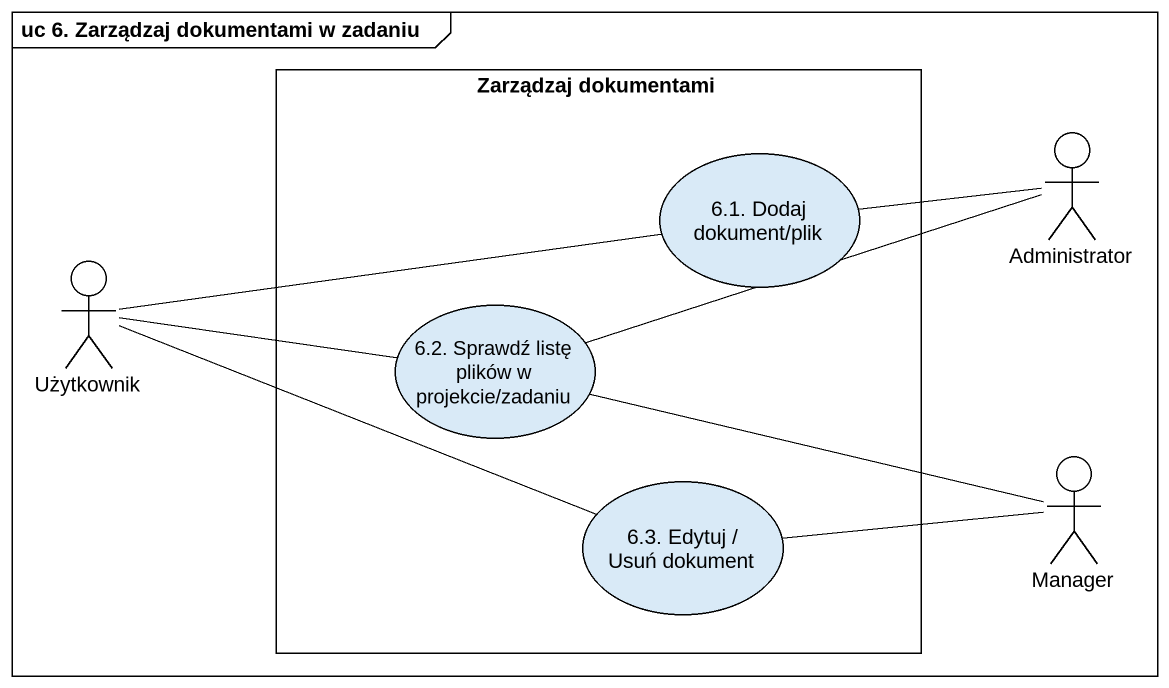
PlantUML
@startuml
mainframe uc 6. Zarządzaj dokumentami w zadaniu
rectangle "Zarządzaj dokumentami" as Zarządzaj_dokumentami {
  usecase "6.1. Dodaj dokument/plik" as u6_1_Dodaj_dokument_plik
  usecase "6.2. Sprawdź listę plików w projekcie/zadaniu" as u6_2_Sprawdź_listę_plików_w
  usecase "6.3. Edytuj / Usuń dokument" as u6_3_Edytuj_Usuń_dokument
}
actor Administrator
actor Użytkownik
actor Manager
Administrator -left- u6_1_Dodaj_dokument_plik
Administrator -left- u6_2_Sprawdź_listę_plików_w
Użytkownik -right- u6_1_Dodaj_dokument_plik
Użytkownik -right- u6_2_Sprawdź_listę_plików_w
Użytkownik -right- u6_3_Edytuj_Usuń_dokument
Manager -left- u6_2_Sprawdź_listę_plików_w
Manager -left- u6_3_Edytuj_Usuń_dokument
@enduml
